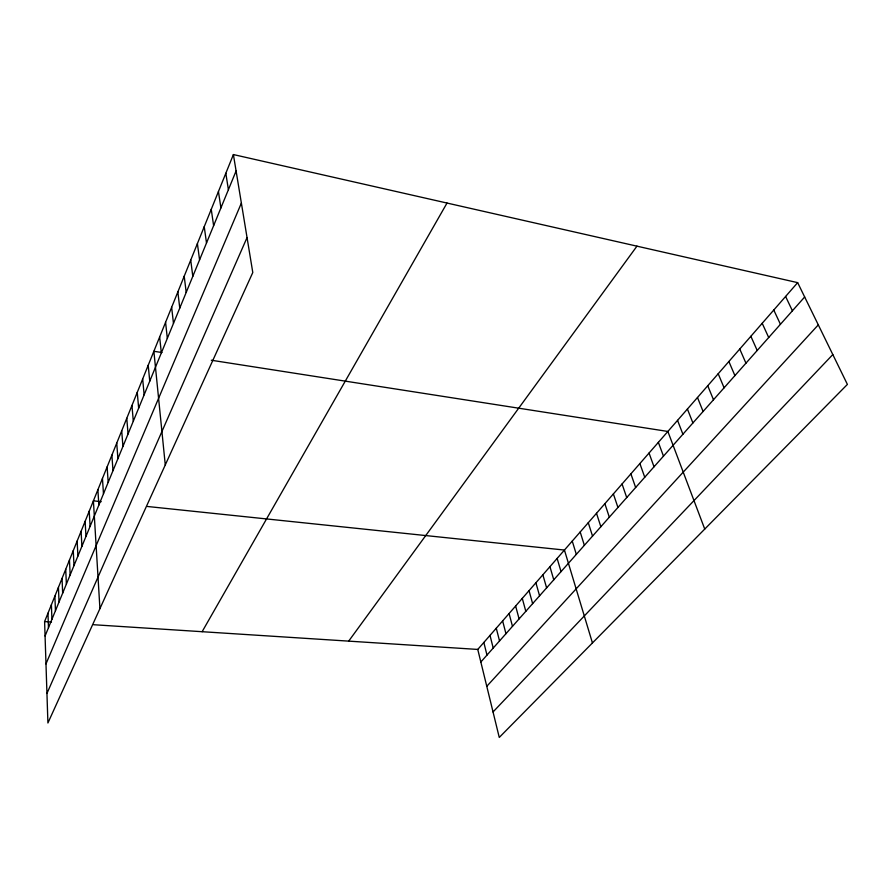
<?xml version="1.0" encoding="UTF-8"?>
<svg xmlns="http://www.w3.org/2000/svg" width="892" height="892" viewBox="0 0 892 892"><rect width="100%" height="100%" fill="white"/><g stroke="black" fill="none" stroke-linecap="round" stroke-linejoin="round"><path stroke-width="1.34" d="M233.392 154.561L252.793 272.517L47.912 722.988L44.6 621.568L233.392 154.561L797.66 282.641L847.4 384.407L499.264 737.439L477.766 649.432L797.66 282.641M45.068 635.985L236.09 170.974M45.983 663.893L241.375 203.086M46.941 693.463L247.051 237.573M202.127 631.703L447.015 203.053M348.683 641.136L636.955 246.159M480.833 662.02L804.662 296.98M486.776 686.305L818.298 324.866M493.042 711.95L832.816 354.57M44.6 621.568L51.48 622.014M93.582 624.723L477.766 649.432M101.22 501.661L93.404 500.847L99.926 608.634M147.47 506.489L564.435 550.052L592.444 642.954M161.987 352.541L153.87 351.281L165.276 464.944M211.315 360.234L667.863 431.46L704.747 529.079M785.596 296.478L792.419 310.784M773.777 310.026L780.433 324.287M762.203 323.294L768.703 337.522M750.863 336.284L757.208 350.478M739.758 349.028L745.946 363.178M728.875 361.505L734.908 375.61M718.205 373.737L724.092 387.808M707.746 385.734L713.488 399.761M697.488 397.498L703.097 411.48M687.42 409.038L692.906 422.964M677.552 420.355L682.904 434.237M658.363 442.354L663.47 456.147M649.042 453.047L654.026 466.795M639.876 463.55L644.749 477.242M630.889 473.864L635.65 487.5M622.058 483.988L626.719 497.569M613.384 493.923L617.944 507.47M604.865 503.69L609.325 517.182M596.503 513.29L600.851 526.726M588.274 522.723L592.533 536.103M580.19 531.989L584.36 545.324M572.251 541.098L576.321 554.378M557.132 558.425L561.035 571.605M549.94 566.676L553.765 579.8M542.86 574.794L546.618 587.873M535.902 582.777L539.571 595.811M529.034 590.638L532.635 603.628M522.288 598.387L525.812 611.321M515.632 606.014L519.088 618.892M509.087 613.529L512.476 626.351M502.631 620.921L505.954 633.699M496.275 628.213L499.531 640.935M490.009 635.394L493.209 648.071M483.843 642.463L486.976 655.096M225.821 173.293L228.408 189.684M218.44 191.546L220.915 207.914M211.248 209.33L213.623 225.676M204.235 226.68L206.509 242.992M197.4 243.594L199.574 259.873M190.721 260.107L192.806 276.342M184.209 276.208L186.205 292.409M177.854 291.94L179.76 308.097M171.643 307.294L173.472 323.406M165.577 322.291L167.328 338.358M159.657 336.953L161.329 352.964M148.206 365.274L149.745 381.185M142.675 378.966L144.136 394.822M137.256 392.357L138.661 408.157M131.96 405.459L133.298 421.191M126.776 418.281L128.058 433.958M121.713 430.825L122.929 446.446M116.74 443.112L117.911 458.666M111.879 455.132L112.994 470.63M107.118 466.917L108.188 482.349M102.457 478.458L103.472 493.822M97.886 489.764L98.856 505.062M89.222 511.183L90.103 526.347M85.13 521.318L85.966 536.427M81.105 531.275L81.897 546.328M77.147 541.054L77.916 556.028M73.267 550.643L73.991 565.561M69.465 560.064L70.156 574.927M65.718 569.319L66.376 584.115M62.05 578.417L62.663 593.147M58.437 587.349L59.028 602.011M54.88 596.124L55.449 610.73M51.401 604.754L51.926 619.293M47.967 613.228L48.469 627.712"/></g></svg>
